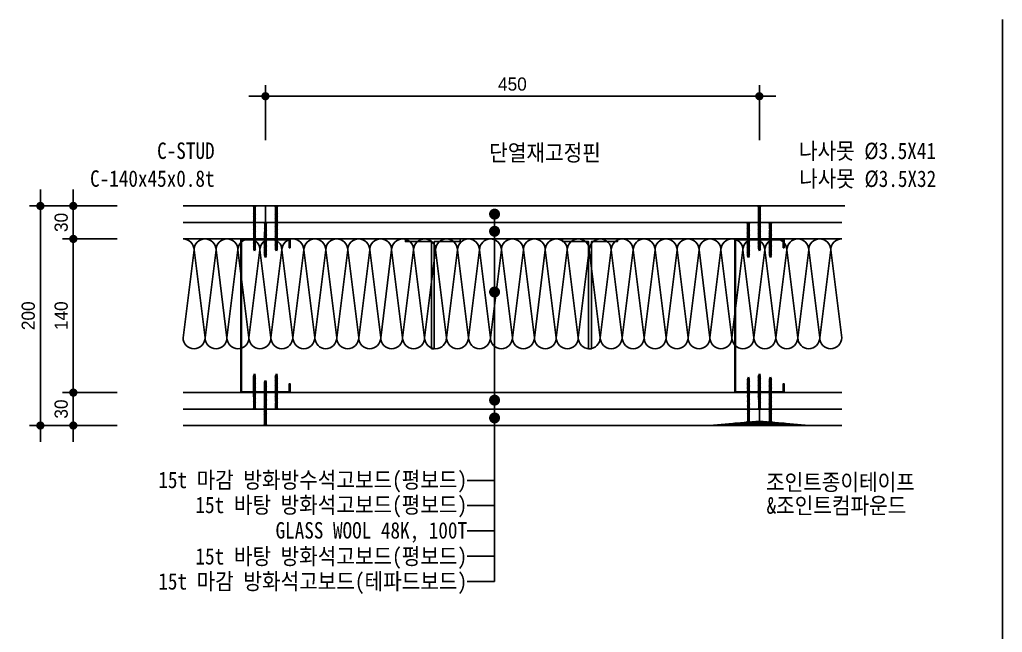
# Model space of a CAD drawing. Header units: millimetres. Extents: x 104 to 12536, y 73 to 2865.
# Drawn here: x 4328 to 5223, y 2307 to 2865 of the extents above; entities that cross this region are included whole.
import ezdxf
from ezdxf.enums import TextEntityAlignment as Align

# ---------------------------------------------------------------- set-up
doc = ezdxf.new("R2010")
doc.units = ezdxf.units.MM
doc.header["$LTSCALE"] = 5
for name, color, linetype in [('CHAN', 3, 'Continuous'), ('FIN', 6, 'Continuous'), ('formline', 6, 'Continuous'), ('GB', 7, 'Continuous'), ('INSUL', 8, 'Continuous'), ('ITXT', 5, 'Continuous'), ('PIN', 4, 'Continuous'), ('RXDIM', 7, 'Continuous'), ('SCREW2', 8, 'Continuous'), ('TEXT', 7, 'Continuous')]:
    doc.layers.add(name, color=color, linetype=linetype)
doc.styles.add('CGS', font='')
doc.styles.add('RXHS', font='')
doc.styles.get('CGS').set_extended_font_data('Dotum')
doc.styles.get('RXHS').set_extended_font_data('DotumChe')
doc.dimstyles.new('NDIM', dxfattribs={"dimscale": 5, "dimtxt": 2.4, "dimasz": 1, "dimexe": 2, "dimexo": 2, "dimgap": 1, "dimtad": 1, "dimtoh": 1, "dimdec": 0, "dimzin": 0, "dimdsep": 46, "dimtxsty": 'CGS', "dimblk1": 'DOTK', "dimblk2": 'DOTK', "dimsah": 1, "dimcen": 3, "dimclrt": 3, "dimadec": 0, "dimazin": 0, "dimtfac": 1.25, "dimtdec": 0, "dimtix": 1, "dimtmove": 2, "dimatfit": 3, "dimldrblk": 'DOTK', "dimfxl": 1, "dimtolj": 1, "dimtzin": 0, "dimarcsym": 0})

# ---------------------------------------------------------------- blocks, each defined once
blk = doc.blocks.new('나사못41')
at = {"layer": 'SCREW2'}
for p, q in [((2.25, 39.17), (0.63, 38.74)), ((0.63, 38.74), (0.92, 39.12)), ((2.25, 38.32), (0.63, 37.89)), ((0.63, 37.89), (0.92, 38.27)), ((2.25, 36.62), (0.63, 36.19)), ((0.63, 36.19), (0.92, 36.58)), ((2.25, 37.47), (0.64, 37.04)), ((0.64, 37.04), (0.92, 37.43)), ((2.54, 39.55), (0.92, 39.12)), ((2.54, 38.7), (0.92, 38.27)), ((2.54, 37.86), (0.92, 37.43)), ((2.53, 37.01), (0.92, 36.58)), ((2.54, 36.16), (0.92, 35.73)), ((0.93, 38.81), (0.93, 38.28)), ((0.93, 37.97), (0.93, 37.43)), ((0.93, 37.12), (0.93, 36.58)), ((0.93, 36.27), (0.93, 35.73)), ((1.6, 41), (0.98, 39.39)), ((0.98, 39.39), (1.64, 39.91)), ((0.98, 39.39), (0.98, 39.14)), ((1.64, 39.91), (1.6, 41)), ((2.26, 39.48), (1.6, 41)), ((2.25, 39.17), (2.54, 39.55)), ((2.25, 39.17), (2.25, 38.63)), ((2.25, 38.32), (2.54, 38.7)), ((2.25, 38.32), (2.25, 37.78)), ((2.25, 37.47), (2.54, 37.86)), ((2.25, 37.47), (2.25, 36.93)), ((2.25, 36.62), (2.53, 37.01)), ((2.25, 36.62), (2.25, 36.08)), ((2.25, 35.78), (2.54, 36.16)), ((2.25, 35.78), (0.63, 35.35)), ((0.63, 35.35), (0.92, 35.73)), ((2.25, 34.93), (0.63, 34.5)), ((0.63, 34.5), (0.92, 34.88)), ((2.25, 33.23), (0.63, 32.8)), ((0.63, 32.8), (0.92, 33.19)), ((2.25, 32.39), (0.63, 31.96)), ((0.63, 31.96), (0.92, 32.34)), ((2.25, 31.54), (0.63, 31.11)), ((0.63, 31.11), (0.92, 31.5)), ((2.25, 29), (0.63, 28.57)), ((0.63, 28.57), (0.92, 28.95)), ((2.25, 34.08), (0.64, 33.65)), ((0.64, 33.65), (0.92, 34.04)), ((2.25, 30.69), (0.64, 30.26)), ((0.64, 30.26), (0.92, 30.65)), ((2.25, 29.85), (0.64, 29.42)), ((0.64, 29.42), (0.93, 29.8)), ((2.25, 28.15), (0.64, 27.72)), ((0.64, 27.72), (0.92, 28.11)), ((2.25, 27.3), (0.64, 26.87)), ((0.64, 26.87), (0.93, 27.26)), ((2.54, 35.31), (0.92, 34.88)), ((2.54, 34.47), (0.92, 34.04)), ((2.53, 33.62), (0.92, 33.19)), ((2.54, 32.77), (0.92, 32.34)), ((2.54, 31.92), (0.92, 31.5)), ((2.54, 31.08), (0.92, 30.65)), ((2.54, 29.38), (0.92, 28.95)), ((2.54, 28.54), (0.92, 28.11)), ((0.93, 35.43), (0.93, 34.89)), ((0.93, 34.58), (0.93, 34.04)), ((0.93, 33.73), (0.93, 33.19)), ((0.93, 32.88), (0.93, 32.34)), ((0.93, 32.04), (0.93, 31.5)), ((0.93, 31.19), (0.93, 30.65)), ((0.93, 30.34), (0.93, 29.8)), ((2.54, 30.23), (0.93, 29.8)), ((0.93, 29.49), (0.93, 28.95)), ((0.93, 28.65), (0.93, 28.11)), ((0.93, 27.8), (0.93, 27.26)), ((2.54, 27.69), (0.93, 27.26)), ((0.93, 26.95), (0.93, 26.41)), ((2.25, 35.78), (2.25, 35.24)), ((2.25, 34.93), (2.54, 35.31)), ((2.25, 34.93), (2.25, 34.39)), ((2.25, 34.08), (2.54, 34.47)), ((2.25, 34.08), (2.25, 33.54)), ((2.25, 33.23), (2.53, 33.62)), ((2.25, 33.23), (2.25, 32.69)), ((2.25, 32.39), (2.54, 32.77)), ((2.25, 32.39), (2.25, 31.85)), ((2.25, 31.54), (2.54, 31.92)), ((2.25, 31.54), (2.25, 31)), ((2.25, 30.69), (2.54, 31.08)), ((2.25, 30.69), (2.25, 30.15)), ((2.25, 29.85), (2.54, 30.23)), ((2.25, 29.84), (2.25, 29.3)), ((2.25, 29), (2.54, 29.38)), ((2.25, 29), (2.25, 28.46)), ((2.25, 28.15), (2.54, 28.54)), ((2.25, 28.15), (2.25, 27.61)), ((2.25, 27.3), (2.54, 27.69)), ((2.25, 27.3), (2.25, 26.76)), ((2.25, 24.76), (0.63, 24.33)), ((0.63, 24.33), (0.92, 24.72)), ((2.25, 26.46), (0.64, 26.03)), ((0.64, 26.03), (0.92, 26.41)), ((2.25, 25.61), (0.64, 25.18)), ((0.64, 25.18), (0.93, 25.56)), ((2.25, 23.91), (0.64, 23.48)), ((0.64, 23.48), (0.92, 23.87)), ((2.25, 23.07), (0.64, 22.64)), ((0.64, 22.64), (0.93, 23.02)), ((2.26, 22.22), (0.64, 21.79)), ((0.64, 21.79), (0.93, 22.18)), ((2.25, 21.37), (0.64, 20.94)), ((0.64, 20.94), (0.93, 21.33)), ((2.26, 20.53), (0.64, 20.1)), ((0.64, 20.1), (0.93, 20.48)), ((2.25, 19.68), (0.64, 19.25)), ((0.64, 19.25), (0.92, 19.63)), ((2.25, 18.83), (0.64, 18.4)), ((0.64, 18.4), (0.93, 18.79)), ((2.26, 17.98), (0.64, 17.55)), ((0.64, 17.55), (0.93, 17.94)), ((2.54, 26.84), (0.92, 26.41)), ((2.54, 25.15), (0.92, 24.72)), ((2.54, 24.3), (0.92, 23.87)), ((2.54, 20.06), (0.92, 19.63)), ((0.93, 26.1), (0.93, 25.56)), ((2.54, 25.99), (0.93, 25.56)), ((0.93, 25.26), (0.93, 24.72)), ((0.93, 24.41), (0.93, 23.87)), ((0.93, 23.56), (0.93, 23.02)), ((2.54, 23.45), (0.93, 23.02)), ((0.93, 22.71), (0.93, 22.18)), ((2.54, 22.6), (0.93, 22.18)), ((0.93, 21.87), (0.93, 21.33)), ((2.54, 21.76), (0.93, 21.33)), ((0.93, 21.02), (0.93, 20.48)), ((2.54, 20.91), (0.93, 20.48)), ((0.93, 20.17), (0.93, 19.63)), ((0.93, 19.32), (0.93, 18.79)), ((2.54, 19.21), (0.93, 18.79)), ((0.93, 18.48), (0.93, 17.94)), ((0.93, 18.48), (0.93, 17.94)), ((2.54, 18.37), (0.93, 17.94)), ((2.25, 26.46), (2.54, 26.84)), ((2.25, 26.45), (2.25, 25.92)), ((2.25, 25.61), (2.54, 25.99)), ((2.25, 25.61), (2.25, 25.07)), ((2.25, 24.76), (2.54, 25.15)), ((2.25, 24.76), (2.25, 24.22)), ((2.25, 23.91), (2.54, 24.3)), ((2.25, 23.91), (2.25, 23.37)), ((2.25, 23.07), (2.54, 23.45)), ((2.25, 23.06), (2.25, 20.53)), ((2.25, 21.37), (2.54, 21.76)), ((2.25, 21.37), (2.25, 20.83)), ((2.25, 20.52), (2.25, 19.98)), ((2.25, 19.68), (2.54, 20.06)), ((2.25, 19.68), (2.25, 19.14)), ((2.25, 18.83), (2.54, 19.21)), ((2.25, 18.83), (2.25, 18.29)), ((2.25, 17.98), (2.25, 17.44)), ((2.26, 22.22), (2.54, 22.6)), ((2.26, 20.53), (2.54, 20.91)), ((2.26, 17.98), (2.54, 18.37)), ((2.26, 17.14), (0.64, 16.71)), ((0.64, 16.71), (0.93, 17.09)), ((2.26, 15.44), (0.64, 15.01)), ((0.64, 15.01), (0.93, 15.4)), ((2.26, 14.59), (0.64, 14.16)), ((0.64, 14.16), (0.93, 14.55)), ((2.26, 16.29), (0.65, 15.86)), ((0.65, 15.86), (0.93, 16.24)), ((2.26, 13.75), (0.65, 13.32)), ((0.65, 13.32), (0.93, 13.7)), ((2.26, 12.9), (0.65, 12.47)), ((0.65, 12.47), (0.93, 12.86)), ((2.26, 12.05), (0.65, 11.62)), ((0.65, 11.62), (0.93, 12.01)), ((2.26, 11.21), (0.65, 10.78)), ((0.65, 10.78), (0.93, 11.16)), ((2.26, 10.38), (0.65, 9.95)), ((0.65, 9.95), (0.93, 10.33)), ((2.26, 9.55), (0.65, 9.12)), ((0.65, 9.12), (0.93, 9.5)), ((0.93, 17.63), (0.93, 17.09)), ((2.55, 17.52), (0.93, 17.09)), ((0.93, 16.78), (0.93, 16.24)), ((2.55, 16.67), (0.93, 16.24)), ((0.93, 15.94), (0.93, 15.4)), ((2.54, 15.83), (0.93, 15.4)), ((0.93, 15.09), (0.93, 14.55)), ((2.55, 14.98), (0.93, 14.55)), ((0.93, 14.24), (0.93, 13.7)), ((2.55, 14.13), (0.93, 13.7)), ((0.93, 13.39), (0.93, 12.86)), ((2.55, 13.29), (0.93, 12.86)), ((0.93, 12.55), (0.93, 12.01)), ((2.55, 12.44), (0.93, 12.01)), ((0.93, 11.7), (0.93, 10.33)), ((2.55, 11.59), (0.93, 11.16)), ((2.55, 10.76), (0.93, 10.33)), ((0.93, 10.02), (0.93, 9.5)), ((2.55, 9.93), (0.93, 9.5)), ((0.93, 9.19), (0.93, 8.67)), ((2.55, 9.1), (0.93, 8.67)), ((2.25, 17.13), (2.25, 16.59)), ((2.25, 16.29), (2.25, 15.75)), ((2.25, 15.44), (2.25, 14.9)), ((2.25, 14.59), (2.25, 14.05)), ((2.25, 13.75), (2.25, 13.21)), ((2.25, 12.05), (2.25, 11.51)), ((2.25, 11.2), (2.25, 10.68)), ((2.25, 10.37), (2.25, 9.85)), ((2.25, 9.54), (2.25, 9.02)), ((2.26, 17.14), (2.55, 17.52)), ((2.26, 16.29), (2.55, 16.67)), ((2.26, 15.44), (2.54, 15.83)), ((2.26, 14.59), (2.55, 14.98)), ((2.26, 13.75), (2.55, 14.13)), ((2.26, 12.9), (2.55, 13.29)), ((2.26, 12.9), (2.26, 12.36)), ((2.26, 12.05), (2.55, 12.44)), ((2.26, 11.21), (2.55, 11.59)), ((2.26, 10.38), (2.55, 10.76)), ((2.26, 9.55), (2.55, 9.93)), ((2.26, 8.72), (2.55, 9.1)), ((2.26, 8.72), (0.65, 8.29)), ((0.65, 8.29), (0.93, 8.67)), ((2.26, 7.89), (0.65, 7.46)), ((0.65, 7.46), (0.93, 7.84)), ((2.26, 7.06), (0.65, 6.63)), ((0.65, 6.63), (0.93, 7.01)), ((0.93, 8.36), (0.93, 7.84)), ((2.55, 8.27), (0.93, 7.84)), ((0.93, 7.53), (0.93, 7.01)), ((2.55, 7.44), (0.93, 7.01)), ((0.93, 6.7), (0.93, 1.19)), ((1.54, 0.48), (1.54, 0.65)), ((1.6, 0.68), (1.57, 0.68)), ((1.63, 0.48), (1.63, 0.65)), ((2.08, 0), (3.2, 0)), ((2.25, 8.71), (2.25, 8.19)), ((2.25, 7.88), (2.25, 7.36)), ((2.25, 7.05), (2.25, 1.19)), ((2.26, 7.89), (2.55, 8.27)), ((2.26, 7.06), (2.55, 7.44)), ((-0.03, 0), (1.09, 0))]:
    blk.add_line(p, q, dxfattribs=at)
for centre, radius, start, end in [((-0.49, 1.35), 1.43, 288.66128, 353.44689), ((1.07, 0.47), 0.473, 267.52648, 0.91384), ((1.59, -1.99), 2.05, 80.28655, 99.71345), ((1.57, 0.65), 0.033, 90, 180), ((1.6, 0.65), 0.033, 0, 90), ((2.1, 0.47), 0.473, 179.08616, 272.47352), ((3.64, 1.33), 1.4, 185.72984, 251.659)]:
    blk.add_arc(centre, radius, start, end, dxfattribs=at)
blk = doc.blocks.new('DOTK')
blk.add_line((-3, 0), (3, 0))
at = {"const_width": 0.75}
blk.add_lwpolyline([(-0.375, 0, 1), (0.375, 0, 1)], format="xyb", close=True, dxfattribs=at)
blk = doc.blocks.new('*D144')
at = {"layer": 'RXDIM', "color": 0, "lineweight": -2, "transparency": 16777216}
for p, q in [((4551.59, 2755.76), (4551.59, 2805.76)), ((5001.59, 2755.76), (5001.59, 2805.76)), ((4556.59, 2795.76), (4996.59, 2795.76))]:
    blk.add_line(p, q, dxfattribs=at)
at = {"layer": 'RXDIM', "color": 0, "lineweight": -2, "transparency": 16777216, "xscale": 5, "yscale": 5, "zscale": 5, "rotation": 180}
blk.add_blockref('DOTK', (4551.59, 2795.76), dxfattribs=at)
at = {"layer": 'RXDIM', "color": 0, "lineweight": -2, "transparency": 16777216, "xscale": 5, "yscale": 5, "zscale": 5}
blk.add_blockref('DOTK', (5001.59, 2795.76), dxfattribs=at)
at = {"layer": 'RXDIM', "color": 3, "transparency": 16777216, "insert": (4776.59, 2806.77), "char_height": 12, "attachment_point": 5, "style": 'CGS'}
blk.add_mtext('\\A1;450', dxfattribs=at)
blk = doc.blocks.new('*D145')
at = {"layer": 'RXDIM', "color": 0, "lineweight": -2, "transparency": 16777216}
for p, q in [((4416.59, 2695.76), (4336.59, 2695.76)), ((4346.59, 2690.76), (4346.59, 2500.76)), ((4416.59, 2495.76), (4336.59, 2495.76))]:
    blk.add_line(p, q, dxfattribs=at)
at = {"layer": 'RXDIM', "color": 0, "lineweight": -2, "transparency": 16777216, "xscale": 5, "yscale": 5, "zscale": 5}
for p, rotation in [((4346.59, 2695.76), 90), ((4346.59, 2495.76), 270)]:
    blk.add_blockref('DOTK', p, dxfattribs=dict(at, rotation=rotation))
at = {"layer": 'RXDIM', "color": 3, "transparency": 16777216, "insert": (4335.58, 2595.76), "char_height": 12, "attachment_point": 5, "rotation": 90, "style": 'CGS'}
blk.add_mtext('\\A1;200', dxfattribs=at)
blk = doc.blocks.new('*D146')
at = {"layer": 'RXDIM', "color": 0, "lineweight": -2, "transparency": 16777216}
for p, q in [((4416.59, 2695.76), (4366.59, 2695.76)), ((4376.59, 2690.76), (4376.59, 2670.76)), ((4416.59, 2665.76), (4366.59, 2665.76))]:
    blk.add_line(p, q, dxfattribs=at)
at = {"layer": 'RXDIM', "color": 0, "lineweight": -2, "transparency": 16777216, "xscale": 5, "yscale": 5, "zscale": 5}
for p, rotation in [((4376.59, 2695.76), 90), ((4376.59, 2665.76), 270)]:
    blk.add_blockref('DOTK', p, dxfattribs=dict(at, rotation=rotation))
at = {"layer": 'RXDIM', "color": 3, "transparency": 16777216, "insert": (4365.58, 2680.76), "char_height": 12, "attachment_point": 5, "rotation": 90, "style": 'CGS'}
blk.add_mtext('\\A1;30', dxfattribs=at)
blk = doc.blocks.new('*D147')
at = {"layer": 'RXDIM', "color": 0, "lineweight": -2, "transparency": 16777216}
for p, q in [((4416.59, 2665.76), (4366.59, 2665.76)), ((4376.59, 2660.76), (4376.59, 2530.76)), ((4416.59, 2525.76), (4366.59, 2525.76))]:
    blk.add_line(p, q, dxfattribs=at)
at = {"layer": 'RXDIM', "color": 0, "lineweight": -2, "transparency": 16777216, "xscale": 5, "yscale": 5, "zscale": 5}
for p, rotation in [((4376.59, 2665.76), 90), ((4376.59, 2525.76), 270)]:
    blk.add_blockref('DOTK', p, dxfattribs=dict(at, rotation=rotation))
at = {"layer": 'RXDIM', "color": 3, "transparency": 16777216, "insert": (4365.58, 2595.76), "char_height": 12, "attachment_point": 5, "rotation": 90, "style": 'CGS'}
blk.add_mtext('\\A1;140', dxfattribs=at)
blk = doc.blocks.new('*D148')
at = {"layer": 'RXDIM', "color": 0, "lineweight": -2, "transparency": 16777216}
for p, q in [((4416.59, 2525.76), (4366.59, 2525.76)), ((4376.59, 2520.76), (4376.59, 2500.76)), ((4416.59, 2495.76), (4366.59, 2495.76))]:
    blk.add_line(p, q, dxfattribs=at)
at = {"layer": 'RXDIM', "color": 0, "lineweight": -2, "transparency": 16777216, "xscale": 5, "yscale": 5, "zscale": 5}
for p, rotation in [((4376.59, 2525.76), 90), ((4376.59, 2495.76), 270)]:
    blk.add_blockref('DOTK', p, dxfattribs=dict(at, rotation=rotation))
at = {"layer": 'RXDIM', "color": 3, "transparency": 16777216, "insert": (4365.58, 2510.76), "char_height": 12, "attachment_point": 5, "rotation": 90, "style": 'CGS'}
blk.add_mtext('\\A1;30', dxfattribs=at)
blk = doc.blocks.new('나사못32')
at = {"layer": 'SCREW2'}
for p, q in [((2.24, 30.17), (0.63, 29.74)), ((0.63, 29.74), (0.92, 30.12)), ((2.25, 29.32), (0.63, 28.89)), ((0.63, 28.89), (0.92, 29.27)), ((2.25, 28.47), (0.63, 28.04)), ((0.63, 28.04), (0.92, 28.43)), ((2.24, 27.62), (0.63, 27.19)), ((0.63, 27.19), (0.91, 27.58)), ((2.53, 28.01), (0.91, 27.58)), ((2.53, 30.55), (0.92, 30.12)), ((0.92, 29.81), (0.92, 29.28)), ((2.53, 29.7), (0.92, 29.27)), ((0.92, 28.97), (0.92, 28.43)), ((2.54, 28.86), (0.92, 28.43)), ((0.92, 28.12), (0.92, 27.58)), ((0.92, 27.27), (0.92, 26.73)), ((2.53, 27.16), (0.92, 26.73)), ((1.6, 32), (0.98, 30.39)), ((0.98, 30.39), (1.64, 30.91)), ((0.98, 30.39), (0.98, 30.14)), ((1.64, 30.91), (1.6, 32)), ((2.27, 30.45), (1.6, 32)), ((2.24, 30.17), (2.53, 30.55)), ((2.24, 30.17), (2.24, 29.63)), ((2.24, 29.32), (2.24, 28.78)), ((2.24, 28.47), (2.24, 27.93)), ((2.24, 27.62), (2.53, 28.01)), ((2.24, 27.62), (2.24, 27.08)), ((2.24, 26.78), (2.53, 27.16)), ((2.25, 29.32), (2.53, 29.7)), ((2.25, 28.47), (2.54, 28.86)), ((2.24, 26.78), (0.63, 26.35)), ((0.63, 26.35), (0.92, 26.73)), ((2.25, 25.93), (0.63, 25.5)), ((0.63, 25.5), (0.92, 25.88)), ((2.25, 25.08), (0.63, 24.65)), ((0.63, 24.65), (0.92, 25.04)), ((2.24, 24.23), (0.63, 23.8)), ((0.63, 23.8), (0.91, 24.19)), ((2.24, 23.39), (0.63, 22.96)), ((0.63, 22.96), (0.92, 23.34)), ((2.25, 22.54), (0.63, 22.11)), ((0.63, 22.11), (0.92, 22.5)), ((2.25, 21.69), (0.63, 21.26)), ((0.63, 21.26), (0.92, 21.65)), ((2.25, 20), (0.63, 19.57)), ((0.63, 19.57), (0.92, 19.95)), ((2.25, 19.15), (0.63, 18.72)), ((0.63, 18.72), (0.92, 19.11)), ((2.25, 20.85), (0.64, 20.42)), ((0.64, 20.42), (0.92, 20.8)), ((2.25, 18.3), (0.64, 17.87)), ((0.64, 17.87), (0.92, 18.26)), ((2.53, 24.62), (0.91, 24.19)), ((0.92, 26.43), (0.92, 25.89)), ((2.53, 26.31), (0.92, 25.88)), ((0.92, 25.58), (0.92, 25.04)), ((2.54, 25.47), (0.92, 25.04)), ((0.92, 24.73), (0.92, 24.19)), ((0.92, 23.88), (0.92, 23.34)), ((2.53, 23.77), (0.92, 23.34)), ((0.92, 23.04), (0.92, 22.5)), ((2.53, 22.92), (0.92, 22.5)), ((0.92, 22.19), (0.92, 21.65)), ((2.54, 22.08), (0.92, 21.65)), ((0.92, 21.34), (0.92, 20.8)), ((2.54, 21.23), (0.92, 20.8)), ((0.92, 20.49), (0.92, 19.95)), ((2.53, 20.38), (0.92, 19.95)), ((0.92, 19.65), (0.92, 19.11)), ((2.54, 19.54), (0.92, 19.11)), ((0.92, 18.8), (0.92, 18.26)), ((2.54, 18.69), (0.92, 18.26)), ((0.92, 17.95), (0.92, 17.41)), ((2.24, 26.78), (2.24, 26.24)), ((2.24, 25.93), (2.24, 25.39)), ((2.24, 25.08), (2.24, 24.54)), ((2.24, 24.23), (2.53, 24.62)), ((2.24, 24.23), (2.24, 23.69)), ((2.24, 23.39), (2.53, 23.77)), ((2.24, 23.39), (2.24, 22.85)), ((2.24, 22.54), (2.24, 22)), ((2.24, 21.69), (2.24, 21.15)), ((2.24, 20.84), (2.24, 20.3)), ((2.24, 20), (2.24, 19.46)), ((2.24, 19.15), (2.24, 18.61)), ((2.24, 18.3), (2.24, 17.76)), ((2.25, 25.93), (2.53, 26.31)), ((2.25, 25.08), (2.54, 25.47)), ((2.25, 22.54), (2.53, 22.92)), ((2.25, 21.69), (2.54, 22.08)), ((2.25, 20.85), (2.54, 21.23)), ((2.25, 20), (2.53, 20.38)), ((2.25, 19.15), (2.54, 19.54)), ((2.25, 18.3), (2.54, 18.69)), ((2.25, 17.46), (0.63, 17.03)), ((0.63, 17.03), (0.92, 17.41)), ((2.25, 15.9), (0.63, 15.47)), ((0.63, 15.47), (0.92, 15.86)), ((2.25, 13.36), (0.63, 12.93)), ((0.63, 12.93), (0.92, 13.32)), ((2.25, 16.73), (0.64, 16.3)), ((0.64, 16.3), (0.92, 16.68)), ((2.25, 15.06), (0.64, 14.63)), ((0.64, 14.63), (0.92, 15.01)), ((2.25, 14.21), (0.64, 13.78)), ((0.64, 13.78), (0.92, 14.16)), ((2.25, 12.51), (0.64, 12.08)), ((0.64, 12.08), (0.92, 12.47)), ((2.25, 11.67), (0.64, 11.24)), ((0.64, 11.24), (0.92, 11.62)), ((2.26, 10.82), (0.64, 10.39)), ((0.64, 10.39), (0.93, 10.78)), ((2.27, 9.98), (0.65, 9.55)), ((0.65, 9.55), (0.94, 9.93)), ((2.27, 9.13), (0.66, 8.7)), ((0.66, 8.7), (0.94, 9.09)), ((2.54, 17.84), (0.92, 17.41)), ((0.92, 17.45), (0.92, 16.92)), ((0.92, 17.22), (0.92, 16.68)), ((2.54, 17.11), (0.92, 16.68)), ((0.92, 16.37), (0.92, 15.86)), ((2.54, 16.29), (0.92, 15.86)), ((0.92, 15.55), (0.92, 15.01)), ((2.54, 15.44), (0.92, 15.01)), ((0.92, 14.7), (0.92, 14.16)), ((2.54, 14.59), (0.92, 14.16)), ((0.92, 13.86), (0.92, 13.32)), ((2.54, 13.75), (0.92, 13.32)), ((0.92, 13.01), (0.92, 12.47)), ((2.54, 12.9), (0.92, 12.47)), ((0.92, 12.16), (0.92, 11.62)), ((2.54, 12.05), (0.92, 11.62)), ((0.93, 11.32), (0.93, 10.78)), ((2.55, 11.21), (0.93, 10.78)), ((0.94, 10.47), (0.94, 9.93)), ((2.55, 10.36), (0.94, 9.93)), ((2.56, 9.51), (0.94, 9.09)), ((0.95, 9.63), (0.95, 9.09)), ((2.24, 17.45), (2.24, 17.03)), ((2.24, 16.72), (2.24, 16.54)), ((2.24, 16.71), (2.24, 15.86)), ((2.24, 15.9), (2.24, 15.36)), ((2.24, 14.21), (2.24, 13.67)), ((2.24, 13.36), (2.24, 12.82)), ((2.24, 12.51), (2.24, 11.97)), ((2.25, 17.46), (2.54, 17.84)), ((2.25, 16.73), (2.54, 17.11)), ((2.25, 15.9), (2.54, 16.29)), ((2.25, 15.06), (2.54, 15.44)), ((2.25, 15.06), (2.25, 14.52)), ((2.25, 14.21), (2.54, 14.59)), ((2.25, 13.36), (2.54, 13.75)), ((2.25, 12.51), (2.54, 12.9)), ((2.25, 11.67), (2.54, 12.05)), ((2.25, 11.67), (2.25, 11.13)), ((2.26, 10.82), (2.55, 11.21)), ((2.26, 10.82), (2.26, 10.28)), ((2.27, 9.98), (2.55, 10.36)), ((2.27, 9.98), (2.27, 9.44)), ((2.27, 9.13), (2.56, 9.51)), ((2.27, 9.13), (2.27, 8.59)), ((0, 0), (1.12, 0)), ((2.27, 8.28), (0.66, 7.85)), ((0.66, 7.85), (0.95, 8.24)), ((2.28, 7.44), (0.67, 7.01)), ((0.67, 7.01), (0.95, 7.39)), ((2.29, 6.59), (0.67, 6.16)), ((0.67, 6.16), (0.96, 6.55)), ((2.28, 5.74), (0.67, 5.31)), ((0.67, 5.31), (0.95, 5.7)), ((0.95, 8.78), (0.95, 8.24)), ((2.56, 8.67), (0.95, 8.24)), ((0.95, 7.93), (0.95, 7.39)), ((2.57, 7.82), (0.95, 7.39)), ((2.57, 6.13), (0.95, 5.7)), ((0.95, 5.39), (0.95, 1.19)), ((0.96, 7.09), (0.96, 6.55)), ((2.57, 6.98), (0.96, 6.55)), ((0.96, 6.24), (0.96, 5.7)), ((1.57, 0.48), (1.57, 0.65)), ((1.63, 0.68), (1.6, 0.68)), ((1.66, 0.48), (1.66, 0.65)), ((2.27, 8.28), (2.56, 8.67)), ((2.27, 8.28), (2.27, 7.74)), ((2.27, 5.74), (2.27, 1.19)), ((2.28, 7.44), (2.57, 7.82)), ((2.28, 7.44), (2.28, 6.9)), ((2.28, 6.59), (2.28, 6.05)), ((2.28, 5.74), (2.57, 6.13)), ((2.29, 6.59), (2.57, 6.98)), ((2.11, 0), (3.23, 0))]:
    blk.add_line(p, q, dxfattribs=at)
for centre, radius, start, end in [((-0.44, 1.33), 1.4, 288.341, 354.27016), ((1.1, 0.47), 0.473, 267.52648, 0.91384), ((1.61, -1.99), 2.05, 80.28655, 99.71345), ((1.6, 0.65), 0.033, 90, 180), ((1.63, 0.65), 0.033, 360, 90), ((2.13, 0.47), 0.473, 179.08616, 272.47352), ((3.67, 1.33), 1.4, 185.72984, 251.659)]:
    blk.add_arc(centre, radius, start, end, dxfattribs=at)

msp = doc.modelspace()

# ---------------------------------------------------------------- linework, layer by layer
at = {"layer": 'CHAN'}
for points in [[(4574.09, 2665.76), (4529.09, 2665.76), (4529.09, 2525.76), (4574.09, 2525.76), (4574.09, 2533.76), (4573.29, 2533.76), (4573.29, 2526.56), (4529.89, 2526.56), (4529.89, 2664.96), (4573.29, 2664.96), (4573.29, 2657.76), (4574.09, 2657.76), (4574.09, 2665.76), (4574.09, 2664.96)], [(5024.09, 2665.76), (4979.09, 2665.76), (4979.09, 2525.76), (5024.09, 2525.76), (5024.09, 2533.76), (5023.29, 2533.76), (5023.29, 2526.56), (4979.89, 2526.56), (4979.89, 2664.96), (5023.29, 2664.96), (5023.29, 2657.76), (5024.09, 2657.76), (5024.09, 2665.76), (5024.09, 2664.96)]]:
    msp.add_lwpolyline(points, dxfattribs=at)
at = {"layer": 'FIN'}
for p, q in [((4979.09, 2497.76), (5024.09, 2497.76)), ((4990.34, 2498.76), (5012.84, 2498.76)), ((4956.59, 2495.76), (5046.59, 2495.76)), ((4967.84, 2496.76), (5034.09, 2496.76))]:
    msp.add_line(p, q, dxfattribs=at)
at = {"layer": 'formline'}
msp.add_line((5222.94, 2865.5), (5222.94, 104.5), dxfattribs=at)
at = {"layer": 'GB'}
for p, q in [((5079.3, 2695.76), (4476.59, 2695.76)), ((4551.59, 2695.76), (4551.59, 2680.76)), ((5076.59, 2680.76), (4476.59, 2680.76)), ((5001.59, 2680.76), (5001.59, 2665.76)), ((5001.59, 2680.76), (5001.59, 2665.76)), ((5076.59, 2665.76), (4476.59, 2665.76)), ((5076.59, 2525.76), (4476.59, 2525.76)), ((4551.59, 2510.76), (4551.59, 2525.76)), ((4551.59, 2510.76), (4551.59, 2525.76)), ((5076.59, 2510.76), (4476.59, 2510.76)), ((5001.59, 2510.76), (5001.59, 2499.76)), ((5001.59, 2499.76), (4956.59, 2495.76)), ((5001.59, 2499.76), (5046.59, 2495.76)), ((4956.59, 2495.76), (4476.59, 2495.76)), ((5076.59, 2495.76), (5046.59, 2495.76))]:
    msp.add_line(p, q, dxfattribs=at)
at = {"layer": 'INSUL'}
msp.add_lwpolyline([(5076.59, 2665.76, 0.414214), (5066.59, 2655.76), (5076.59, 2575.76, -1), (5056.59, 2575.76), (5066.59, 2655.76, 1), (5046.59, 2655.76), (5056.59, 2575.76, -1), (5036.59, 2575.76), (5046.59, 2655.76, 1), (5026.59, 2655.76), (5036.59, 2575.76, -1), (5016.59, 2575.76), (5026.59, 2655.76, 1), (5006.59, 2655.76), (5016.59, 2575.76, -1), (4996.59, 2575.76), (5006.59, 2655.76, 1), (4986.59, 2655.76), (4996.59, 2575.76, -1), (4976.59, 2575.76), (4986.59, 2655.76, 1), (4966.59, 2655.76), (4976.59, 2575.76, -1), (4956.59, 2575.76), (4966.59, 2655.76, 1), (4946.59, 2655.76), (4956.59, 2575.76, -1), (4936.59, 2575.76), (4946.59, 2655.76, 1), (4926.59, 2655.76), (4936.59, 2575.76, -1), (4916.59, 2575.76), (4926.59, 2655.76, 1), (4906.59, 2655.76), (4916.59, 2575.76, -1), (4896.59, 2575.76), (4906.59, 2655.76, 1), (4886.59, 2655.76), (4896.59, 2575.76, -1), (4876.59, 2575.76), (4866.59, 2655.76), (4856.59, 2575.76, 1), (4876.59, 2575.76), (4886.59, 2655.76, 1), (4866.59, 2655.76, 0.414214), (4856.59, 2665.76, 0.414214), (4846.59, 2655.76), (4856.59, 2575.76, -1), (4836.59, 2575.76), (4846.59, 2655.76, 1), (4826.59, 2655.76), (4836.59, 2575.76, -1), (4816.59, 2575.76), (4826.59, 2655.76, 1), (4806.59, 2655.76), (4816.59, 2575.76, -1), (4796.59, 2575.76), (4806.59, 2655.76, 1), (4786.59, 2655.76), (4796.59, 2575.76, -1), (4776.59, 2575.76), (4786.59, 2655.76, 1), (4766.59, 2655.76), (4776.59, 2575.76, -1), (4756.59, 2575.76), (4766.59, 2655.76, 1), (4746.59, 2655.76), (4756.59, 2575.76, -1), (4736.59, 2575.76), (4746.59, 2655.76, 1), (4726.59, 2655.76), (4736.59, 2575.76, -1), (4716.59, 2575.76), (4726.59, 2655.76, 1), (4706.59, 2655.76), (4716.59, 2575.76, -1), (4696.59, 2575.76), (4706.59, 2655.76, 1), (4686.59, 2655.76), (4696.59, 2575.76, -1), (4676.59, 2575.76), (4686.59, 2655.76, 1), (4666.59, 2655.76), (4676.59, 2575.76, -1), (4656.59, 2575.76), (4646.59, 2655.76), (4636.59, 2575.76, 1), (4656.59, 2575.76), (4666.59, 2655.76, 1), (4646.59, 2655.76, 0.414214), (4636.59, 2665.76, 0.414214), (4626.59, 2655.76), (4636.59, 2575.76, -1), (4616.59, 2575.76), (4626.59, 2655.76, 1), (4606.59, 2655.76), (4616.59, 2575.76, -1), (4596.59, 2575.76), (4606.59, 2655.76, 1), (4586.59, 2655.76), (4596.59, 2575.76, -1), (4576.59, 2575.76), (4586.59, 2655.76, 1), (4566.59, 2655.76), (4576.59, 2575.76, -1), (4556.59, 2575.76), (4566.59, 2655.76, 1), (4546.59, 2655.76), (4556.59, 2575.76, -1), (4536.59, 2575.76), (4546.59, 2655.76, 1), (4526.59, 2655.76), (4536.59, 2575.76, -1), (4516.59, 2575.76), (4526.59, 2655.76, 1), (4506.59, 2655.76), (4516.59, 2575.76, -1), (4496.59, 2575.76), (4506.59, 2655.76, 1), (4486.59, 2655.76), (4496.59, 2575.76, -1), (4476.59, 2575.76), (4486.59, 2655.76, 0.414214), (4476.59, 2665.76, 0.595959)], format="xyb", dxfattribs=at)
at = {"layer": 'ITXT'}
msp.add_line((4760.31, 2690.9), (4760.31, 2353.76), dxfattribs=at)
for points in [[(4529.09, 2665.76, 0, 8.33, 0), (4529.09, 2690.76, 0, 0, 0), (4529.09, 2745.76, 0, 0, 0), (4505.51, 2745.76, 0, 0, 0)], [(4704.15, 2665.76, 0, 8.33, 0), (4711.48, 2688.39, 0, 0, 0), (4729.83, 2745.76, 0, 0, 0), (4753.4, 2745.76, 0, 0, 0)], [(5001.59, 2695.76, 0, 8.33, 0), (5001.59, 2720.76, 0, 0, 0), (5001.59, 2745.76, 0, 0, 0), (5036.97, 2745.76, 0, 0, 0)], [(5011.63, 2680.76, 0, 8.33, 0), (5011.63, 2705.76, 0, 0, 0), (5011.63, 2720.76, 0, 0, 0), (5036.2, 2720.76, 0, 0, 0)], [(4977.21, 2493.8, 0, 8.33, 0), (4977.21, 2468.8, 0, 0, 0), (4977.21, 2442.08, 0, 0, 0), (5005.56, 2442.08, 0, 0, 0)]]:
    msp.add_lwpolyline(points, format="xyseb", dxfattribs=at)
at = {"layer": 'ITXT', "const_width": 5}
for points in [[(4762.85, 2688.34, -1), (4757.85, 2688.34, -1)], [(4762.85, 2672.72, -1), (4757.85, 2672.72, -1)], [(4762.85, 2617.37, -1), (4757.85, 2617.37, -1)], [(4762.85, 2518.87, -1), (4757.85, 2518.87, -1)], [(4762.85, 2502.67, -1), (4757.85, 2502.67, -1)]]:
    msp.add_lwpolyline(points, format="xyb", close=True, dxfattribs=at)
at = {"layer": 'ITXT'}
for points in [[(4735.31, 2445.76), (4760.31, 2445.76)], [(4735.31, 2422.76), (4760.31, 2422.76)], [(4735.31, 2399.76), (4760.31, 2399.76)], [(4735.31, 2376.76), (4760.31, 2376.76)], [(4735.31, 2353.76), (4760.31, 2353.76)]]:
    msp.add_lwpolyline(points, dxfattribs=at)
at = {"layer": 'PIN'}
for points in [[(4729.15, 2665.76), (4729.15, 2663.26), (4705.4, 2663.26), (4705.4, 2565.76), (4702.9, 2565.76), (4702.9, 2663.26), (4679.15, 2663.26), (4679.15, 2665.76), (4729.15, 2665.76)], [(4822.27, 2665.76), (4822.27, 2663.26), (4846.02, 2663.26), (4846.02, 2565.76), (4848.52, 2565.76), (4848.52, 2663.26), (4872.27, 2663.26), (4872.27, 2665.76), (4822.27, 2665.76)]]:
    msp.add_lwpolyline(points, dxfattribs=at)

# ---------------------------------------------------------------- block references
at = {"layer": 'SCREW2', "xscale": -1}
for name, p, rotation in [('나사못41', (4540.03, 2695.76), 180), ('나사못41', (5000, 2695.76), 180), ('나사못32', (4549.97, 2680.76, 0), 180), ('나사못32', (4989.94, 2680.76, 0), 180), ('나사못32', (5010.01, 2680.76, 0), 180), ('나사못41', (4553.15, 2495.76), 359.9999999999955), ('나사못41', (5013.18, 2498.76), 359.9999999999955)]:
    msp.add_blockref(name, p, dxfattribs=dict(at, rotation=rotation))
at = {"layer": 'SCREW2', "rotation": 179.9999999999872}
msp.add_blockref('나사못41', (4563.15, 2695.76), dxfattribs=at)
at = {"layer": 'SCREW2'}
for name, p in [('나사못32', (4539.97, 2510.76, 0)), ('나사못32', (4559.98, 2510.76, 0)), ('나사못32', (5000, 2510.76, 0)), ('나사못41', (4990, 2498.76))]:
    msp.add_blockref(name, p, dxfattribs=at)

# ---------------------------------------------------------------- texts
at = {"layer": 'TEXT', "style": 'RXHS', "width": 0.9}
for s, p in [('C-STUD', (4505.29, 2738.6)), ('C-140x45x0.8t', (4505.29, 2713.23)), ('15t 마감 방화방수석고보드(평보드)', (4735.31, 2438.72)), ('15t 바탕 방화석고보드(평보드)', (4735.31, 2415.96)), ('GLASS WOOL 48K, 100T', (4735.31, 2392.78)), ('15t 바탕 방화석고보드(평보드)', (4735.31, 2369.12)), ('15t 마감 방화석고보드(테파드보드)', (4735.31, 2346.3))]:
    msp.add_text(s, height=15, dxfattribs=at).set_placement(p, align=Align.RIGHT)
for s, p in [('단열재고정핀', (4755.47, 2736.76)), ('나사못 Ø3.5X41', (5037.64, 2738.43)), ('나사못 Ø3.5X32', (5037.82, 2713.08)), ('조인트종이테이프', (5007.65, 2436.66)), ('&조인트컴파운드', (5008.14, 2415.37))]:
    msp.add_text(s, height=15, dxfattribs=at).set_placement(p)

# ---------------------------------------------------------------- dimensions: what is measured, and where the dimension line sits
at = {"layer": 'RXDIM'}
dim = msp.add_linear_dim(base=(5001.59, 2795.76), p1=(4551.59, 2745.76), p2=(5001.59, 2745.76), dimstyle='NDIM', dxfattribs=at)
dim.commit()
dim.dimension.update_dxf_attribs({"geometry": '*D144', "text_midpoint": (4776.59, 2806.77)})
for base, p1, p2, picture, middle in [((4346.59, 2495.76), (4426.59, 2695.76), (4426.59, 2495.76), '*D145', (4335.58, 2595.76)), ((4376.59, 2665.76), (4426.59, 2695.76), (4426.59, 2665.76), '*D146', (4365.58, 2680.76)), ((4376.59, 2525.76), (4426.59, 2665.76), (4426.59, 2525.76), '*D147', (4365.58, 2595.76)), ((4376.59, 2495.76), (4426.59, 2525.76), (4426.59, 2495.76), '*D148', (4365.58, 2510.76))]:
    dim = msp.add_linear_dim(base=base, p1=p1, p2=p2, angle=90, dimstyle='NDIM', dxfattribs=at)
    dim.commit()
    dim.dimension.update_dxf_attribs({"geometry": picture, "text_midpoint": middle})

doc.saveas('drawing.dxf')
